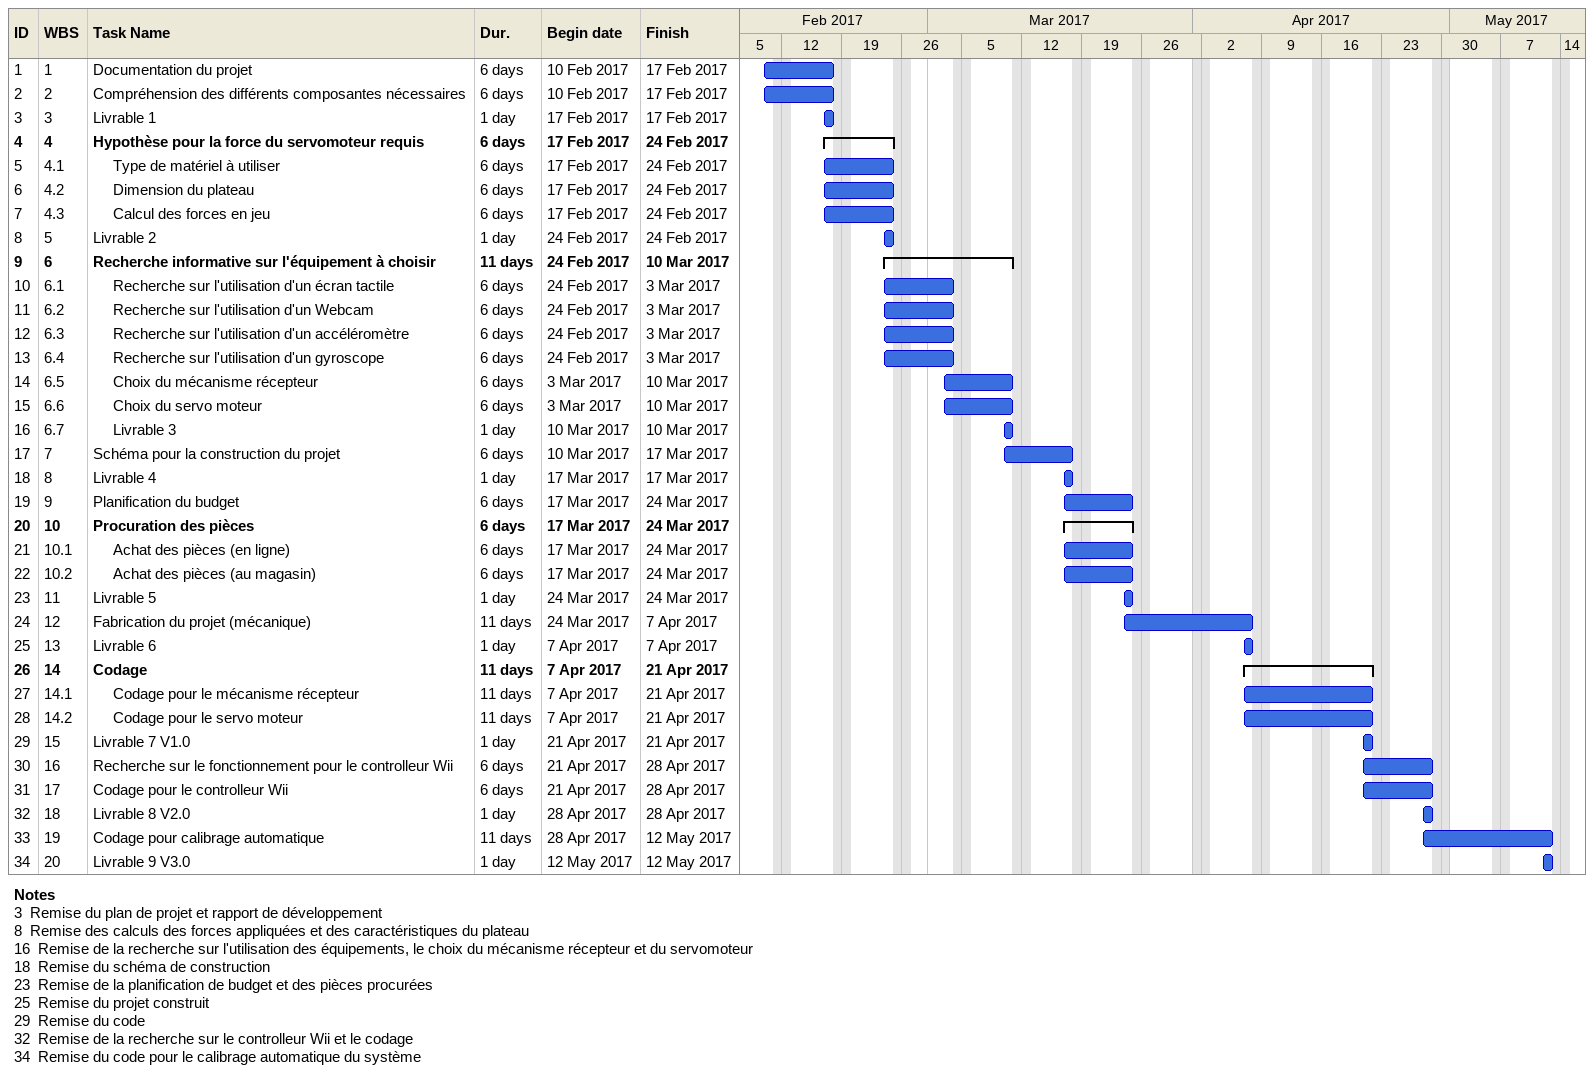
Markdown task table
| ID | WBS | Task | Duration | Start | Finish |
|---|---|---|---|---|---|
| 1 | 1 | Documentation du projet | 6d | 2017-02-10 | 2017-02-17 |
| 2 | 2 | Compréhension des différents composantes nécessaires | 6d | 2017-02-10 | 2017-02-17 |
| 3 | 3 | Livrable 1 | 1d | 2017-02-17 | 2017-02-17 |
| 4 | 4 | **Hypothèse pour la force du servomoteur requis** | 6d | 2017-02-17 | 2017-02-24 |
| 5 | 4.1 | Type de matériel à utiliser | 6d | 2017-02-17 | 2017-02-24 |
| 6 | 4.2 | Dimension du plateau | 6d | 2017-02-17 | 2017-02-24 |
| 7 | 4.3 | Calcul des forces en jeu | 6d | 2017-02-17 | 2017-02-24 |
| 8 | 5 | Livrable 2 | 1d | 2017-02-24 | 2017-02-24 |
| 9 | 6 | **Recherche informative sur l'équipement à choisir** | 11d | 2017-02-24 | 2017-03-10 |
| 10 | 6.1 | Recherche sur l'utilisation d'un écran tactile | 6d | 2017-02-24 | 2017-03-03 |
| 11 | 6.2 | Recherche sur l'utilisation d'un Webcam | 6d | 2017-02-24 | 2017-03-03 |
| 12 | 6.3 | Recherche sur l'utilisation d'un accéléromètre | 6d | 2017-02-24 | 2017-03-03 |
| 13 | 6.4 | Recherche sur l'utilisation d'un gyroscope | 6d | 2017-02-24 | 2017-03-03 |
| 14 | 6.5 | Choix du mécanisme récepteur | 6d | 2017-03-03 | 2017-03-10 |
| 15 | 6.6 | Choix du servo moteur | 6d | 2017-03-03 | 2017-03-10 |
| 16 | 6.7 | Livrable 3 | 1d | 2017-03-10 | 2017-03-10 |
| 17 | 7 | Schéma pour la construction du projet | 6d | 2017-03-10 | 2017-03-17 |
| 18 | 8 | Livrable 4 | 1d | 2017-03-17 | 2017-03-17 |
| 19 | 9 | Planification du budget | 6d | 2017-03-17 | 2017-03-24 |
| 20 | 10 | **Procuration des pièces** | 6d | 2017-03-17 | 2017-03-24 |
| 21 | 10.1 | Achat des pièces (en ligne) | 6d | 2017-03-17 | 2017-03-24 |
| 22 | 10.2 | Achat des pièces (au magasin) | 6d | 2017-03-17 | 2017-03-24 |
| 23 | 11 | Livrable 5 | 1d | 2017-03-24 | 2017-03-24 |
| 24 | 12 | Fabrication du projet (mécanique) | 11d | 2017-03-24 | 2017-04-07 |
| 25 | 13 | Livrable 6 | 1d | 2017-04-07 | 2017-04-07 |
| 26 | 14 | **Codage** | 11d | 2017-04-07 | 2017-04-21 |
| 27 | 14.1 | Codage pour le mécanisme récepteur | 11d | 2017-04-07 | 2017-04-21 |
| 28 | 14.2 | Codage pour le servo moteur | 11d | 2017-04-07 | 2017-04-21 |
| 29 | 15 | Livrable 7 V1.0 | 1d | 2017-04-21 | 2017-04-21 |
| 30 | 16 | Recherche sur le fonctionnement pour le controlleur Wii | 6d | 2017-04-21 | 2017-04-28 |
| 31 | 17 | Codage pour le controlleur Wii | 6d | 2017-04-21 | 2017-04-28 |
| 32 | 18 | Livrable 8 V2.0 | 1d | 2017-04-28 | 2017-04-28 |
| 33 | 19 | Codage pour calibrage automatique | 11d | 2017-04-28 | 2017-05-12 |
| 34 | 20 | Livrable 9 V3.0 | 1d | 2017-05-12 | 2017-05-12 |

Notes
- 3: Remise du plan de projet et rapport de développement
- 8: Remise des calculs des forces appliquées et des caractéristiques du plateau
- 16: Remise de la recherche sur l'utilisation des équipements, le choix du mécanisme récepteur et du servomoteur
- 18: Remise du schéma de construction
- 23: Remise de la planification de budget et des pièces procurées
- 25: Remise du projet construit
- 29: Remise du code
- 32: Remise de la recherche sur le controlleur Wii et le codage
- 34: Remise du code pour le calibrage automatique du système
